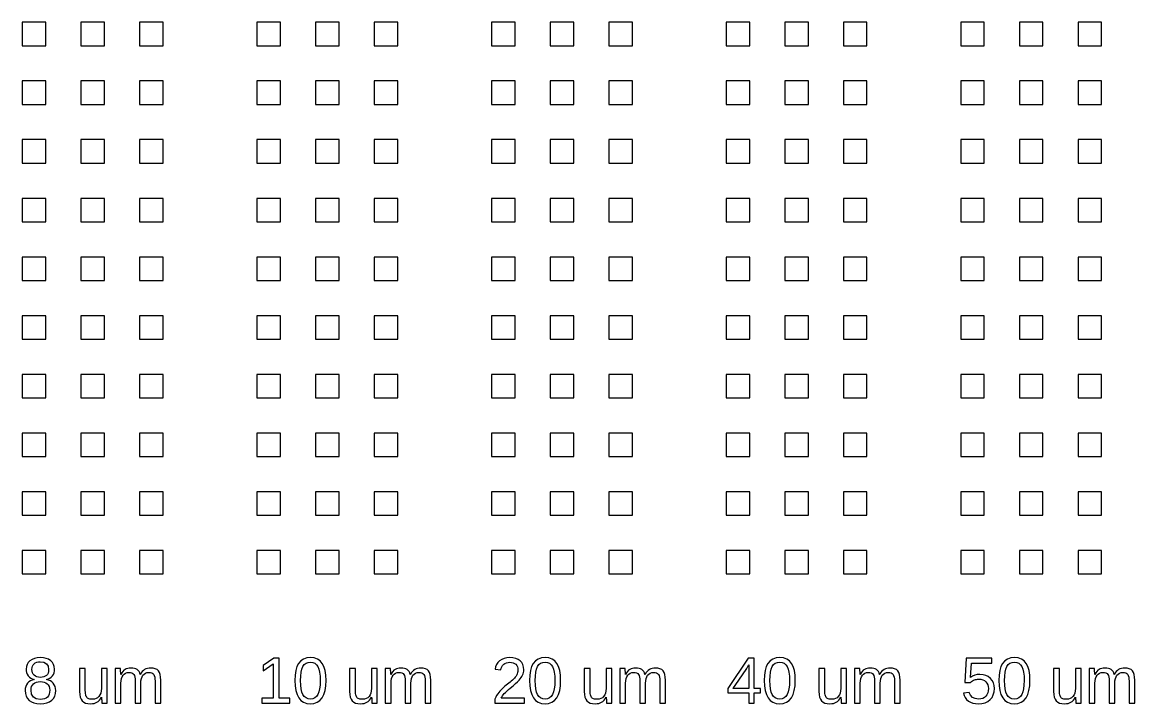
# Model space of a CAD drawing. Extents: x -5117 to 5117, y -2981 to 8396.
# Drawn here: x -2285 to -28, y -126 to 1256 of the extents above; entities that cross this region are included whole.
import ezdxf

# ---------------------------------------------------------------- set-up
doc = ezdxf.new("R2010")
doc.units = 0
doc.layers.get('0').update_dxf_attribs({"linetype": 'CONTINUOUS'})

msp = doc.modelspace()

# ---------------------------------------------------------------- linework, layer by layer
at = {"color": 7}
for points in [[(-2237.334379, 1256.021273), (-2284.937238, 1256.021273), (-2284.937238, 1208.418414), (-2237.334379, 1208.418414)], [(-2118.327232, 1256.021273), (-2165.930091, 1256.021273), (-2165.930091, 1208.418414), (-2118.327232, 1208.418414)], [(-1999.320084, 1256.021273), (-2046.922943, 1256.021273), (-2046.922943, 1208.418414), (-1999.320084, 1208.418414)], [(-1761.305788, 1256.021273), (-1808.908647, 1256.021273), (-1808.908647, 1208.418414), (-1761.305788, 1208.418414)], [(-1642.29864, 1256.021273), (-1689.901499, 1256.021273), (-1689.901499, 1208.418414), (-1642.29864, 1208.418414)], [(-1523.291492, 1256.021273), (-1570.894351, 1256.021273), (-1570.894351, 1208.418414), (-1523.291492, 1208.418414)], [(-1285.277197, 1256.021273), (-1332.880056, 1256.021273), (-1332.880056, 1208.418414), (-1285.277197, 1208.418414)], [(-1166.270049, 1256.021273), (-1213.872908, 1256.021273), (-1213.872908, 1208.418414), (-1166.270049, 1208.418414)], [(-1047.262901, 1256.021273), (-1094.86576, 1256.021273), (-1094.86576, 1208.418414), (-1047.262901, 1208.418414)], [(-809.248605, 1256.021273), (-856.851464, 1256.021273), (-856.851464, 1208.418414), (-809.248605, 1208.418414)], [(-690.241457, 1256.021273), (-737.844317, 1256.021273), (-737.844317, 1208.418414), (-690.241457, 1208.418414)], [(-571.23431, 1256.021273), (-618.837169, 1256.021273), (-618.837169, 1208.418414), (-571.23431, 1208.418414)], [(-333.220014, 1256.021273), (-380.822873, 1256.021273), (-380.822873, 1208.418414), (-333.220014, 1208.418414)], [(-214.212866, 1256.021273), (-261.815725, 1256.021273), (-261.815725, 1208.418414), (-214.212866, 1208.418414)], [(-95.205718, 1256.021273), (-142.808577, 1256.021273), (-142.808577, 1208.418414), (-95.205718, 1208.418414)], [(-2237.334379, 1137.014125), (-2284.937238, 1137.014125), (-2284.937238, 1089.411266), (-2237.334379, 1089.411266)], [(-2118.327232, 1137.014125), (-2165.930091, 1137.014125), (-2165.930091, 1089.411266), (-2118.327232, 1089.411266)], [(-1999.320084, 1137.014125), (-2046.922943, 1137.014125), (-2046.922943, 1089.411266), (-1999.320084, 1089.411266)], [(-1761.305788, 1137.014125), (-1808.908647, 1137.014125), (-1808.908647, 1089.411266), (-1761.305788, 1089.411266)], [(-1642.29864, 1137.014125), (-1689.901499, 1137.014125), (-1689.901499, 1089.411266), (-1642.29864, 1089.411266)], [(-1523.291492, 1137.014125), (-1570.894351, 1137.014125), (-1570.894351, 1089.411266), (-1523.291492, 1089.411266)], [(-1285.277197, 1137.014125), (-1332.880056, 1137.014125), (-1332.880056, 1089.411266), (-1285.277197, 1089.411266)], [(-1166.270049, 1137.014125), (-1213.872908, 1137.014125), (-1213.872908, 1089.411266), (-1166.270049, 1089.411266)], [(-1047.262901, 1137.014125), (-1094.86576, 1137.014125), (-1094.86576, 1089.411266), (-1047.262901, 1089.411266)], [(-809.248605, 1137.014125), (-856.851464, 1137.014125), (-856.851464, 1089.411266), (-809.248605, 1089.411266)], [(-690.241457, 1137.014125), (-737.844317, 1137.014125), (-737.844317, 1089.411266), (-690.241457, 1089.411266)], [(-571.23431, 1137.014125), (-618.837169, 1137.014125), (-618.837169, 1089.411266), (-571.23431, 1089.411266)], [(-333.220014, 1137.014125), (-380.822873, 1137.014125), (-380.822873, 1089.411266), (-333.220014, 1089.411266)], [(-214.212866, 1137.014125), (-261.815725, 1137.014125), (-261.815725, 1089.411266), (-214.212866, 1089.411266)], [(-95.205718, 1137.014125), (-142.808577, 1137.014125), (-142.808577, 1089.411266), (-95.205718, 1089.411266)], [(-2237.334379, 1018.006977), (-2284.937238, 1018.006977), (-2284.937238, 970.404118), (-2237.334379, 970.404118)], [(-2118.327232, 1018.006977), (-2165.930091, 1018.006977), (-2165.930091, 970.404118), (-2118.327232, 970.404118)], [(-1999.320084, 1018.006977), (-2046.922943, 1018.006977), (-2046.922943, 970.404118), (-1999.320084, 970.404118)], [(-1761.305788, 1018.006977), (-1808.908647, 1018.006977), (-1808.908647, 970.404118), (-1761.305788, 970.404118)], [(-1642.29864, 1018.006977), (-1689.901499, 1018.006977), (-1689.901499, 970.404118), (-1642.29864, 970.404118)], [(-1523.291492, 1018.006977), (-1570.894351, 1018.006977), (-1570.894351, 970.404118), (-1523.291492, 970.404118)], [(-1285.277197, 1018.006977), (-1332.880056, 1018.006977), (-1332.880056, 970.404118), (-1285.277197, 970.404118)], [(-1166.270049, 1018.006977), (-1213.872908, 1018.006977), (-1213.872908, 970.404118), (-1166.270049, 970.404118)], [(-1047.262901, 1018.006977), (-1094.86576, 1018.006977), (-1094.86576, 970.404118), (-1047.262901, 970.404118)], [(-809.248605, 1018.006977), (-856.851464, 1018.006977), (-856.851464, 970.404118), (-809.248605, 970.404118)], [(-690.241457, 1018.006977), (-737.844317, 1018.006977), (-737.844317, 970.404118), (-690.241457, 970.404118)], [(-571.23431, 1018.006977), (-618.837169, 1018.006977), (-618.837169, 970.404118), (-571.23431, 970.404118)], [(-333.220014, 1018.006977), (-380.822873, 1018.006977), (-380.822873, 970.404118), (-333.220014, 970.404118)], [(-214.212866, 1018.006977), (-261.815725, 1018.006977), (-261.815725, 970.404118), (-214.212866, 970.404118)], [(-95.205718, 1018.006977), (-142.808577, 1018.006977), (-142.808577, 970.404118), (-95.205718, 970.404118)], [(-2237.334379, 898.999829), (-2284.937238, 898.999829), (-2284.937238, 851.39697), (-2237.334379, 851.39697)], [(-2118.327232, 898.999829), (-2165.930091, 898.999829), (-2165.930091, 851.39697), (-2118.327232, 851.39697)], [(-1999.320084, 898.999829), (-2046.922943, 898.999829), (-2046.922943, 851.39697), (-1999.320084, 851.39697)], [(-1761.305788, 898.999829), (-1808.908647, 898.999829), (-1808.908647, 851.39697), (-1761.305788, 851.39697)], [(-1642.29864, 898.999829), (-1689.901499, 898.999829), (-1689.901499, 851.39697), (-1642.29864, 851.39697)], [(-1523.291492, 898.999829), (-1570.894351, 898.999829), (-1570.894351, 851.39697), (-1523.291492, 851.39697)], [(-1285.277197, 898.999829), (-1332.880056, 898.999829), (-1332.880056, 851.39697), (-1285.277197, 851.39697)], [(-1166.270049, 898.999829), (-1213.872908, 898.999829), (-1213.872908, 851.39697), (-1166.270049, 851.39697)], [(-1047.262901, 898.999829), (-1094.86576, 898.999829), (-1094.86576, 851.39697), (-1047.262901, 851.39697)], [(-809.248605, 898.999829), (-856.851464, 898.999829), (-856.851464, 851.39697), (-809.248605, 851.39697)], [(-690.241457, 898.999829), (-737.844317, 898.999829), (-737.844317, 851.39697), (-690.241457, 851.39697)], [(-571.23431, 898.999829), (-618.837169, 898.999829), (-618.837169, 851.39697), (-571.23431, 851.39697)], [(-333.220014, 898.999829), (-380.822873, 898.999829), (-380.822873, 851.39697), (-333.220014, 851.39697)], [(-214.212866, 898.999829), (-261.815725, 898.999829), (-261.815725, 851.39697), (-214.212866, 851.39697)], [(-95.205718, 898.999829), (-142.808577, 898.999829), (-142.808577, 851.39697), (-95.205718, 851.39697)], [(-2237.334379, 779.992681), (-2284.937238, 779.992681), (-2284.937238, 732.389822), (-2237.334379, 732.389822)], [(-2118.327232, 779.992681), (-2165.930091, 779.992681), (-2165.930091, 732.389822), (-2118.327232, 732.389822)], [(-1999.320084, 779.992681), (-2046.922943, 779.992681), (-2046.922943, 732.389822), (-1999.320084, 732.389822)], [(-1761.305788, 779.992681), (-1808.908647, 779.992681), (-1808.908647, 732.389822), (-1761.305788, 732.389822)], [(-1642.29864, 779.992681), (-1689.901499, 779.992681), (-1689.901499, 732.389822), (-1642.29864, 732.389822)], [(-1523.291492, 779.992681), (-1570.894351, 779.992681), (-1570.894351, 732.389822), (-1523.291492, 732.389822)], [(-1285.277197, 779.992681), (-1332.880056, 779.992681), (-1332.880056, 732.389822), (-1285.277197, 732.389822)], [(-1166.270049, 779.992681), (-1213.872908, 779.992681), (-1213.872908, 732.389822), (-1166.270049, 732.389822)], [(-1047.262901, 779.992681), (-1094.86576, 779.992681), (-1094.86576, 732.389822), (-1047.262901, 732.389822)], [(-809.248605, 779.992681), (-856.851464, 779.992681), (-856.851464, 732.389822), (-809.248605, 732.389822)], [(-690.241457, 779.992681), (-737.844317, 779.992681), (-737.844317, 732.389822), (-690.241457, 732.389822)], [(-571.23431, 779.992681), (-618.837169, 779.992681), (-618.837169, 732.389822), (-571.23431, 732.389822)], [(-333.220014, 779.992681), (-380.822873, 779.992681), (-380.822873, 732.389822), (-333.220014, 732.389822)], [(-214.212866, 779.992681), (-261.815725, 779.992681), (-261.815725, 732.389822), (-214.212866, 732.389822)], [(-95.205718, 779.992681), (-142.808577, 779.992681), (-142.808577, 732.389822), (-95.205718, 732.389822)], [(-2237.334379, 660.985534), (-2284.937238, 660.985534), (-2284.937238, 613.382674), (-2237.334379, 613.382674)], [(-2118.327232, 660.985534), (-2165.930091, 660.985534), (-2165.930091, 613.382674), (-2118.327232, 613.382674)], [(-1999.320084, 660.985534), (-2046.922943, 660.985534), (-2046.922943, 613.382674), (-1999.320084, 613.382674)], [(-1761.305788, 660.985534), (-1808.908647, 660.985534), (-1808.908647, 613.382674), (-1761.305788, 613.382674)], [(-1642.29864, 660.985534), (-1689.901499, 660.985534), (-1689.901499, 613.382674), (-1642.29864, 613.382674)], [(-1523.291492, 660.985534), (-1570.894351, 660.985534), (-1570.894351, 613.382674), (-1523.291492, 613.382674)], [(-1285.277197, 660.985534), (-1332.880056, 660.985534), (-1332.880056, 613.382674), (-1285.277197, 613.382674)], [(-1166.270049, 660.985534), (-1213.872908, 660.985534), (-1213.872908, 613.382674), (-1166.270049, 613.382674)], [(-1047.262901, 660.985534), (-1094.86576, 660.985534), (-1094.86576, 613.382674), (-1047.262901, 613.382674)], [(-809.248605, 660.985534), (-856.851464, 660.985534), (-856.851464, 613.382674), (-809.248605, 613.382674)], [(-690.241457, 660.985534), (-737.844317, 660.985534), (-737.844317, 613.382674), (-690.241457, 613.382674)], [(-571.23431, 660.985534), (-618.837169, 660.985534), (-618.837169, 613.382674), (-571.23431, 613.382674)], [(-333.220014, 660.985534), (-380.822873, 660.985534), (-380.822873, 613.382674), (-333.220014, 613.382674)], [(-214.212866, 660.985534), (-261.815725, 660.985534), (-261.815725, 613.382674), (-214.212866, 613.382674)], [(-95.205718, 660.985534), (-142.808577, 660.985534), (-142.808577, 613.382674), (-95.205718, 613.382674)], [(-2237.334379, 541.978386), (-2284.937238, 541.978386), (-2284.937238, 494.375527), (-2237.334379, 494.375527)], [(-2118.327232, 541.978386), (-2165.930091, 541.978386), (-2165.930091, 494.375527), (-2118.327232, 494.375527)], [(-1999.320084, 541.978386), (-2046.922943, 541.978386), (-2046.922943, 494.375527), (-1999.320084, 494.375527)], [(-1761.305788, 541.978386), (-1808.908647, 541.978386), (-1808.908647, 494.375527), (-1761.305788, 494.375527)], [(-1642.29864, 541.978386), (-1689.901499, 541.978386), (-1689.901499, 494.375527), (-1642.29864, 494.375527)], [(-1523.291492, 541.978386), (-1570.894351, 541.978386), (-1570.894351, 494.375527), (-1523.291492, 494.375527)], [(-1285.277197, 541.978386), (-1332.880056, 541.978386), (-1332.880056, 494.375527), (-1285.277197, 494.375527)], [(-1166.270049, 541.978386), (-1213.872908, 541.978386), (-1213.872908, 494.375527), (-1166.270049, 494.375527)], [(-1047.262901, 541.978386), (-1094.86576, 541.978386), (-1094.86576, 494.375527), (-1047.262901, 494.375527)], [(-809.248605, 541.978386), (-856.851464, 541.978386), (-856.851464, 494.375527), (-809.248605, 494.375527)], [(-690.241457, 541.978386), (-737.844317, 541.978386), (-737.844317, 494.375527), (-690.241457, 494.375527)], [(-571.23431, 541.978386), (-618.837169, 541.978386), (-618.837169, 494.375527), (-571.23431, 494.375527)], [(-333.220014, 541.978386), (-380.822873, 541.978386), (-380.822873, 494.375527), (-333.220014, 494.375527)], [(-214.212866, 541.978386), (-261.815725, 541.978386), (-261.815725, 494.375527), (-214.212866, 494.375527)], [(-95.205718, 541.978386), (-142.808577, 541.978386), (-142.808577, 494.375527), (-95.205718, 494.375527)], [(-2237.334379, 422.971238), (-2284.937238, 422.971238), (-2284.937238, 375.368379), (-2237.334379, 375.368379)], [(-2118.327232, 422.971238), (-2165.930091, 422.971238), (-2165.930091, 375.368379), (-2118.327232, 375.368379)], [(-1999.320084, 422.971238), (-2046.922943, 422.971238), (-2046.922943, 375.368379), (-1999.320084, 375.368379)], [(-1761.305788, 422.971238), (-1808.908647, 422.971238), (-1808.908647, 375.368379), (-1761.305788, 375.368379)], [(-1642.29864, 422.971238), (-1689.901499, 422.971238), (-1689.901499, 375.368379), (-1642.29864, 375.368379)], [(-1523.291492, 422.971238), (-1570.894351, 422.971238), (-1570.894351, 375.368379), (-1523.291492, 375.368379)], [(-1285.277197, 422.971238), (-1332.880056, 422.971238), (-1332.880056, 375.368379), (-1285.277197, 375.368379)], [(-1166.270049, 422.971238), (-1213.872908, 422.971238), (-1213.872908, 375.368379), (-1166.270049, 375.368379)], [(-1047.262901, 422.971238), (-1094.86576, 422.971238), (-1094.86576, 375.368379), (-1047.262901, 375.368379)], [(-809.248605, 422.971238), (-856.851464, 422.971238), (-856.851464, 375.368379), (-809.248605, 375.368379)], [(-690.241457, 422.971238), (-737.844317, 422.971238), (-737.844317, 375.368379), (-690.241457, 375.368379)], [(-571.23431, 422.971238), (-618.837169, 422.971238), (-618.837169, 375.368379), (-571.23431, 375.368379)], [(-333.220014, 422.971238), (-380.822873, 422.971238), (-380.822873, 375.368379), (-333.220014, 375.368379)], [(-214.212866, 422.971238), (-261.815725, 422.971238), (-261.815725, 375.368379), (-214.212866, 375.368379)], [(-95.205718, 422.971238), (-142.808577, 422.971238), (-142.808577, 375.368379), (-95.205718, 375.368379)], [(-2237.334379, 303.96409), (-2284.937238, 303.96409), (-2284.937238, 256.361231), (-2237.334379, 256.361231)], [(-2118.327232, 303.96409), (-2165.930091, 303.96409), (-2165.930091, 256.361231), (-2118.327232, 256.361231)], [(-1999.320084, 303.96409), (-2046.922943, 303.96409), (-2046.922943, 256.361231), (-1999.320084, 256.361231)], [(-1761.305788, 303.96409), (-1808.908647, 303.96409), (-1808.908647, 256.361231), (-1761.305788, 256.361231)], [(-1642.29864, 303.96409), (-1689.901499, 303.96409), (-1689.901499, 256.361231), (-1642.29864, 256.361231)], [(-1523.291492, 303.96409), (-1570.894351, 303.96409), (-1570.894351, 256.361231), (-1523.291492, 256.361231)], [(-1285.277197, 303.96409), (-1332.880056, 303.96409), (-1332.880056, 256.361231), (-1285.277197, 256.361231)], [(-1166.270049, 303.96409), (-1213.872908, 303.96409), (-1213.872908, 256.361231), (-1166.270049, 256.361231)], [(-1047.262901, 303.96409), (-1094.86576, 303.96409), (-1094.86576, 256.361231), (-1047.262901, 256.361231)], [(-809.248605, 303.96409), (-856.851464, 303.96409), (-856.851464, 256.361231), (-809.248605, 256.361231)], [(-690.241457, 303.96409), (-737.844317, 303.96409), (-737.844317, 256.361231), (-690.241457, 256.361231)], [(-571.23431, 303.96409), (-618.837169, 303.96409), (-618.837169, 256.361231), (-571.23431, 256.361231)], [(-333.220014, 303.96409), (-380.822873, 303.96409), (-380.822873, 256.361231), (-333.220014, 256.361231)], [(-214.212866, 303.96409), (-261.815725, 303.96409), (-261.815725, 256.361231), (-214.212866, 256.361231)], [(-95.205718, 303.96409), (-142.808577, 303.96409), (-142.808577, 256.361231), (-95.205718, 256.361231)], [(-2237.334379, 184.956942), (-2284.937238, 184.956942), (-2284.937238, 137.354083), (-2237.334379, 137.354083)], [(-2118.327232, 184.956942), (-2165.930091, 184.956942), (-2165.930091, 137.354083), (-2118.327232, 137.354083)], [(-1999.320084, 184.956942), (-2046.922943, 184.956942), (-2046.922943, 137.354083), (-1999.320084, 137.354083)], [(-1761.305788, 184.956942), (-1808.908647, 184.956942), (-1808.908647, 137.354083), (-1761.305788, 137.354083)], [(-1642.29864, 184.956942), (-1689.901499, 184.956942), (-1689.901499, 137.354083), (-1642.29864, 137.354083)], [(-1523.291492, 184.956942), (-1570.894351, 184.956942), (-1570.894351, 137.354083), (-1523.291492, 137.354083)], [(-1285.277197, 184.956942), (-1332.880056, 184.956942), (-1332.880056, 137.354083), (-1285.277197, 137.354083)], [(-1166.270049, 184.956942), (-1213.872908, 184.956942), (-1213.872908, 137.354083), (-1166.270049, 137.354083)], [(-1047.262901, 184.956942), (-1094.86576, 184.956942), (-1094.86576, 137.354083), (-1047.262901, 137.354083)], [(-809.248605, 184.956942), (-856.851464, 184.956942), (-856.851464, 137.354083), (-809.248605, 137.354083)], [(-690.241457, 184.956942), (-737.844317, 184.956942), (-737.844317, 137.354083), (-690.241457, 137.354083)], [(-571.23431, 184.956942), (-618.837169, 184.956942), (-618.837169, 137.354083), (-571.23431, 137.354083)], [(-333.220014, 184.956942), (-380.822873, 184.956942), (-380.822873, 137.354083), (-333.220014, 137.354083)], [(-214.212866, 184.956942), (-261.815725, 184.956942), (-261.815725, 137.354083), (-214.212866, 137.354083)], [(-95.205718, 184.956942), (-142.808577, 184.956942), (-142.808577, 137.354083), (-95.205718, 137.354083)], [(-2241.078344, -125.318494), (-2234.897113, -123.985614), (-2229.584634, -121.795882), (-2225.145667, -118.725498), (-2221.644477, -114.845865), (-2219.140567, -110.299792), (-2217.641077, -105.039676), (-2217.141247, -99.089318), (-2217.443525, -94.781259), (-2218.350359, -90.854024), (-2219.86413, -87.307611), (-2221.982457, -84.14202), (-2224.645837, -81.428657), (-2227.794766, -79.31033), (-2231.426865, -77.739436), (-2235.542132, -76.739776), (-2235.542132, -76.47796), (-2231.995719, -75.4783), (-2228.842029, -73.931207), (-2226.085824, -71.836681), (-2223.727102, -69.194723), (-2221.832508, -66.171941), (-2220.480587, -62.887344), (-2219.671338, -59.340931), (-2219.400002, -55.556504), (-2219.885551, -50.462998), (-2221.344579, -45.893123), (-2223.777085, -41.894483), (-2227.18069, -38.467077), (-2231.424484, -35.68231), (-2236.372802, -33.706791), (-2242.030401, -32.51672), (-2248.392524, -32.135897), (-2254.611837, -32.540521), (-2260.167091, -33.754394), (-2265.055904, -35.753714), (-2269.280658, -38.586084), (-2272.684263, -42.061093), (-2275.114389, -46.035932), (-2276.573416, -50.486799), (-2277.058965, -55.437496), (-2276.792389, -59.221924), (-2275.985521, -62.744535), (-2274.6455, -66.029133), (-2272.765187, -69.051914), (-2270.423127, -71.717674), (-2267.688342, -73.859803), (-2264.563215, -75.502101), (-2261.047744, -76.620769), (-2261.047744, -76.882584), (-2264.839311, -77.81084), (-2268.278618, -79.357933), (-2271.360903, -81.500062), (-2274.090927, -84.237226), (-2276.321121, -87.450419), (-2277.915817, -91.020634), (-2278.872634, -94.947869), (-2279.191573, -99.208325), (-2278.675082, -105.206286), (-2277.13275, -110.490203), (-2274.559815, -115.036276), (-2270.958659, -118.844505), (-2266.443528, -121.867286), (-2261.135809, -124.033216), (-2255.030742, -125.318494), (-2248.133088, -125.746919)], [(-2252.069844, -71.97949), (-2255.421086, -71.194043), (-2258.31772, -69.908766), (-2260.757366, -68.123658), (-2262.692422, -65.838721), (-2264.072905, -63.101557), (-2264.903575, -59.888364), (-2265.179672, -56.222944), (-2264.910716, -52.605126), (-2264.106227, -49.487139), (-2262.763827, -46.821379), (-2260.885894, -44.655449), (-2258.49385, -42.965547), (-2255.613877, -41.751674), (-2252.248355, -41.01383), (-2248.392524, -40.775816), (-2240.990279, -41.751674), (-2235.703981, -44.631647), (-2232.531251, -49.463338), (-2231.474467, -56.222944), (-2231.743424, -60.150179), (-2232.547912, -63.506181), (-2233.890313, -66.267147), (-2235.768245, -68.456878), (-2238.160289, -70.099177), (-2241.037882, -71.289248), (-2244.405784, -71.97949), (-2248.261616, -72.217504)], [(-1741.821938, -114.584049), (-1763.969168, -114.584049), (-1763.969168, -33.492578), (-1774.686952, -33.492578), (-1796.189163, -48.273266), (-1796.189163, -59.245725), (-1775.65567, -44.584044), (-1775.65567, -114.584049), (-1798.835882, -114.584049), (-1798.835882, -124.461642), (-1741.821938, -124.461642)], [(-1693.114692, -125.009075), (-1686.704967, -122.747939), (-1681.24968, -118.987313), (-1676.75359, -113.750999), (-1673.235738, -107.062797), (-1670.722307, -99.041715), (-1669.215677, -89.663952), (-1668.713467, -78.929507), (-1669.191875, -68.052254), (-1670.627102, -58.603087), (-1673.016765, -50.558203), (-1676.365626, -43.941406), (-1680.716528, -38.776496), (-1686.124212, -35.087274), (-1692.58154, -32.873741), (-1700.093271, -32.135897), (-1707.804935, -32.84994), (-1714.405071, -35.039671), (-1719.893681, -38.705091), (-1724.275524, -43.822399), (-1727.622005, -50.391593), (-1730.014049, -58.436476), (-1731.449275, -67.957048), (-1731.925303, -78.929507), (-1731.434994, -89.711555), (-1729.956925, -99.11312), (-1727.495857, -107.158003), (-1724.04941, -113.798602), (-1719.622344, -119.034916), (-1714.21942, -122.771741), (-1707.838257, -125.009075), (-1700.481235, -125.746919)], [(-1705.167736, -115.702716), (-1709.287764, -114.012815), (-1712.708029, -111.204246), (-1715.428533, -107.27701), (-1717.506397, -102.159703), (-1718.989226, -95.709515), (-1719.8794, -87.974051), (-1720.174538, -78.929507), (-1719.88178, -69.670751), (-1719.003507, -61.792478), (-1717.542099, -55.342291), (-1715.492796, -50.272586), (-1712.777053, -46.464357), (-1709.304425, -43.727193), (-1705.074911, -42.108696), (-1700.093271, -41.561263), (-1695.23302, -42.108696), (-1691.110612, -43.774796), (-1687.726049, -46.535762), (-1685.08171, -50.391593), (-1683.08953, -55.508901), (-1681.668585, -61.959088), (-1680.814113, -69.765957), (-1680.530876, -78.929507), (-1680.828394, -87.807441), (-1681.723328, -95.471501), (-1683.218058, -101.897887), (-1685.307823, -107.086599), (-1688.040228, -111.10904), (-1691.458113, -113.965212), (-1695.561479, -115.678915), (-1700.352707, -116.250149)], [(-1265.986138, -114.584049), (-1313.443808, -114.584049), (-1312.322761, -112.299112), (-1310.894675, -109.966572), (-1309.159551, -107.61023), (-1307.117388, -105.182484), (-1304.732485, -102.683334), (-1301.966759, -100.017574), (-1298.82497, -97.209005), (-1295.299979, -94.233827), (-1289.097326, -89.116519), (-1283.984779, -84.713255), (-1279.962337, -81.000232), (-1277.027621, -78.025053), (-1274.785526, -75.430697), (-1272.83857, -72.81254), (-1271.18675, -70.194383), (-1269.827689, -67.576225), (-1268.768525, -64.958068), (-1268.01164, -62.339911), (-1267.559412, -59.697952), (-1267.407083, -57.055994), (-1267.868831, -51.415055), (-1269.256454, -46.464357), (-1271.565193, -42.203902), (-1274.799807, -38.609886), (-1278.893653, -35.777516), (-1283.782467, -33.754394), (-1289.468628, -32.540521), (-1295.947378, -32.135897), (-1301.926297, -32.540521), (-1307.333981, -33.754394), (-1312.175192, -35.753714), (-1316.447549, -38.586084), (-1320.017763, -42.084894), (-1322.750167, -46.154939), (-1324.649521, -50.772416), (-1325.713445, -55.961128), (-1313.831772, -57.055994), (-1313.165332, -53.604786), (-1311.999062, -50.582005), (-1310.340102, -47.940046), (-1308.183692, -45.726513), (-1305.613138, -43.965207), (-1302.718884, -42.703732), (-1299.496171, -41.942086), (-1295.947378, -41.68027), (-1292.253396, -41.942086), (-1288.99022, -42.727533), (-1286.153089, -44.01281), (-1283.744385, -45.821719), (-1281.821229, -48.082855), (-1280.450267, -50.796218), (-1279.626737, -53.914205), (-1279.353021, -57.436816), (-1279.51249, -60.150179), (-1279.990899, -62.696932), (-1280.788247, -65.124678), (-1281.902154, -67.385814), (-1283.277877, -69.551744), (-1284.848771, -71.670071), (-1286.619597, -73.740796), (-1288.585595, -75.787719), (-1290.713443, -77.787039), (-1292.967439, -79.786359), (-1295.347582, -81.785679), (-1297.851492, -83.784999), (-1300.424426, -85.831922), (-1303.009262, -87.950249), (-1305.605998, -90.163782), (-1308.214634, -92.472521), (-1310.79947, -94.876465), (-1313.324801, -97.423218), (-1315.788249, -100.11278), (-1318.189813, -102.921348), (-1320.472371, -105.920328), (-1322.574037, -109.157323), (-1324.492432, -112.584729), (-1326.229936, -116.250149), (-1326.229936, -124.461642), (-1265.986138, -124.461642)], [(-1217.086101, -125.009075), (-1210.676376, -122.747939), (-1205.221088, -118.987313), (-1200.724998, -113.750999), (-1197.207147, -107.062797), (-1194.693716, -99.041715), (-1193.187086, -89.663952), (-1192.684875, -78.929507), (-1193.163284, -68.052254), (-1194.59851, -58.603087), (-1196.988174, -50.558203), (-1200.337035, -43.941406), (-1204.687936, -38.776496), (-1210.095621, -35.087274), (-1216.552949, -32.873741), (-1224.06468, -32.135897), (-1231.776343, -32.84994), (-1238.37648, -35.039671), (-1243.865089, -38.705091), (-1248.246933, -43.822399), (-1251.593414, -50.391593), (-1253.985457, -58.436476), (-1255.420683, -67.957048), (-1255.896712, -78.929507), (-1255.406403, -89.711555), (-1253.928334, -99.11312), (-1251.467266, -107.158003), (-1248.020819, -113.798602), (-1243.593753, -119.034916), (-1238.190829, -122.771741), (-1231.809665, -125.009075), (-1224.452643, -125.746919)], [(-1229.139145, -115.702716), (-1233.259172, -114.012815), (-1236.679438, -111.204246), (-1239.399941, -107.27701), (-1241.477806, -102.159703), (-1242.960635, -95.709515), (-1243.850808, -87.974051), (-1244.145946, -78.929507), (-1243.853189, -69.670751), (-1242.974916, -61.792478), (-1241.513508, -55.342291), (-1239.464205, -50.272586), (-1236.748462, -46.464357), (-1233.275833, -43.727193), (-1229.046319, -42.108696), (-1224.06468, -41.561263), (-1219.204428, -42.108696), (-1215.082021, -43.774796), (-1211.697457, -46.535762), (-1209.053118, -50.391593), (-1207.060939, -55.508901), (-1205.639993, -61.959088), (-1204.785522, -69.765957), (-1204.502285, -78.929507), (-1204.799803, -87.807441), (-1205.694737, -95.471501), (-1207.189467, -101.897887), (-1209.279232, -107.086599), (-1212.011636, -111.10904), (-1215.429521, -113.965212), (-1219.532888, -115.678915), (-1224.324116, -116.250149)], [(-799.966048, -103.873406), (-787.1823, -103.873406), (-787.1823, -94.686054), (-799.966048, -94.686054), (-799.966048, -33.492578), (-812.169041, -33.492578), (-853.816782, -94.828862), (-853.816782, -103.873406), (-810.943267, -103.873406), (-810.943267, -124.461642), (-799.966048, -124.461642)], [(-741.05751, -125.009075), (-734.647785, -122.747939), (-729.192497, -118.987313), (-724.696407, -113.750999), (-721.178556, -107.062797), (-718.665125, -99.041715), (-717.158494, -89.663952), (-716.656284, -78.929507), (-717.134693, -68.052254), (-718.569919, -58.603087), (-720.959582, -50.558203), (-724.308444, -43.941406), (-728.659345, -38.776496), (-734.06703, -35.087274), (-740.524358, -32.873741), (-748.036089, -32.135897), (-755.747752, -32.84994), (-762.347888, -35.039671), (-767.836498, -38.705091), (-772.218341, -43.822399), (-775.564822, -50.391593), (-777.956866, -58.436476), (-779.392092, -67.957048), (-779.868121, -78.929507), (-779.377811, -89.711555), (-777.899742, -99.11312), (-775.438675, -107.158003), (-771.992228, -113.798602), (-767.565162, -119.034916), (-762.162237, -122.771741), (-755.781074, -125.009075), (-748.424052, -125.746919)], [(-753.110554, -115.702716), (-757.230581, -114.012815), (-760.650846, -111.204246), (-763.37135, -107.27701), (-765.449215, -102.159703), (-766.932044, -95.709515), (-767.822217, -87.974051), (-768.117355, -78.929507), (-767.824597, -69.670751), (-766.946325, -61.792478), (-765.484917, -55.342291), (-763.435614, -50.272586), (-760.719871, -46.464357), (-757.247242, -43.727193), (-753.017728, -42.108696), (-748.036089, -41.561263), (-743.175837, -42.108696), (-739.053429, -43.774796), (-735.668866, -46.535762), (-733.024527, -50.391593), (-731.032347, -55.508901), (-729.611402, -61.959088), (-728.756931, -69.765957), (-728.473694, -78.929507), (-728.771212, -87.807441), (-729.666145, -95.471501), (-731.160875, -101.897887), (-733.250641, -107.086599), (-735.983045, -111.10904), (-739.40093, -113.965212), (-743.504297, -115.678915), (-748.295524, -116.250149)], [(-337.942218, -125.247089), (-331.596756, -123.676195), (-326.079585, -121.105641), (-321.388323, -117.487823), (-317.644358, -112.965552), (-314.971458, -107.681634), (-313.367242, -101.636071), (-312.831709, -94.828862), (-313.329159, -88.807101), (-314.826269, -83.356573), (-317.318279, -78.524883), (-320.805188, -74.288229), (-325.134668, -70.837021), (-330.144869, -68.385474), (-335.835791, -66.909785), (-342.209814, -66.409955), (-347.598458, -66.766977), (-352.525353, -67.861843), (-356.992882, -69.694553), (-361.001043, -72.217504), (-359.256398, -43.370172), (-318.127527, -43.370172), (-318.127527, -33.492578), (-369.845654, -33.492578), (-372.880336, -82.428317), (-361.517534, -82.428317), (-359.482511, -80.786019), (-357.449869, -79.381735), (-355.414847, -78.263067), (-353.382205, -77.382414), (-351.30672, -76.739776), (-349.152691, -76.287549), (-346.915357, -76.001932), (-344.599477, -75.906726), (-340.31284, -76.239946), (-336.48795, -77.239606), (-333.129569, -78.881904), (-330.232935, -81.190643), (-327.902775, -84.046815), (-326.239055, -87.307611), (-325.239395, -90.996832), (-324.906175, -95.090678), (-325.237014, -99.755758), (-326.229534, -103.897207), (-327.883733, -107.515024), (-330.201993, -110.60921), (-333.103387, -113.084559), (-336.511752, -114.845865), (-340.431847, -115.916929), (-344.858913, -116.250149), (-351.754187, -115.417099), (-357.207095, -112.894147), (-361.215255, -108.681294), (-363.776289, -102.754738), (-375.529435, -104.11142), (-374.137052, -109.085919), (-372.025865, -113.393977), (-369.195875, -117.107), (-365.649462, -120.201186), (-361.436609, -122.628932), (-356.609679, -124.366436), (-351.168672, -125.413699), (-345.115968, -125.746919)], [(-265.028918, -125.009075), (-258.619193, -122.747939), (-253.163906, -118.987313), (-248.667816, -113.750999), (-245.149964, -107.062797), (-242.636533, -99.041715), (-241.129903, -89.663952), (-240.627693, -78.929507), (-241.106101, -68.052254), (-242.541328, -58.603087), (-244.930991, -50.558203), (-248.279852, -43.941406), (-252.630754, -38.776496), (-258.038438, -35.087274), (-264.495766, -32.873741), (-272.007497, -32.135897), (-279.719161, -32.84994), (-286.319297, -35.039671), (-291.807907, -38.705091), (-296.18975, -43.822399), (-299.536231, -50.391593), (-301.928274, -58.436476), (-303.363501, -67.957048), (-303.839529, -78.929507), (-303.34922, -89.711555), (-301.871151, -99.11312), (-299.410083, -107.158003), (-295.963636, -113.798602), (-291.53657, -119.034916), (-286.133646, -122.771741), (-279.752483, -125.009075), (-272.395461, -125.746919)], [(-277.081962, -115.702716), (-281.20199, -114.012815), (-284.622255, -111.204246), (-287.342758, -107.27701), (-289.420623, -102.159703), (-290.903452, -95.709515), (-291.793626, -87.974051), (-292.088764, -78.929507), (-291.796006, -69.670751), (-290.917733, -61.792478), (-289.456325, -55.342291), (-287.407022, -50.272586), (-284.691279, -46.464357), (-281.218651, -43.727193), (-276.989137, -42.108696), (-272.007497, -41.561263), (-267.147245, -42.108696), (-263.024838, -43.774796), (-259.640275, -46.535762), (-256.995936, -50.391593), (-255.003756, -55.508901), (-253.582811, -61.959088), (-252.728339, -69.765957), (-252.445102, -78.929507), (-252.74262, -87.807441), (-253.637554, -95.471501), (-255.132284, -101.897887), (-257.222049, -107.086599), (-259.954453, -111.10904), (-263.372339, -113.965212), (-267.475705, -115.678915), (-272.266933, -116.250149)], [(-2142.761779, -125.556508), (-2139.334373, -125.009075), (-2136.223526, -124.057018), (-2133.433999, -122.747939), (-2130.882486, -120.986633), (-2128.485682, -118.701696), (-2126.248347, -115.869326), (-2124.168102, -112.513324), (-2123.975311, -112.513324), (-2123.911047, -114.869666), (-2123.853923, -116.797582), (-2123.79918, -118.344675), (-2123.749197, -119.463342), (-2123.701594, -120.343995), (-2123.661132, -121.200846), (-2123.620669, -121.986293), (-2123.587347, -122.724138), (-2123.554025, -123.366776), (-2123.523084, -123.866606), (-2123.489762, -124.223628), (-2123.45882, -124.461642), (-2112.4816, -124.461642), (-2112.650591, -122.509925), (-2112.771978, -119.368136), (-2112.845762, -115.060077), (-2112.869564, -109.538146), (-2112.869564, -54.604446), (-2124.491802, -54.604446), (-2124.491802, -95.090678), (-2124.79408, -99.898567), (-2125.700914, -104.159023), (-2127.214685, -107.872046), (-2129.333013, -111.037636), (-2131.977351, -113.536786), (-2135.064397, -115.345695), (-2138.596529, -116.416759), (-2142.571368, -116.77378), (-2145.27045, -116.678575), (-2147.622031, -116.369156), (-2149.628492, -115.845525), (-2151.287451, -115.10768), (-2152.670314, -114.131822), (-2153.853245, -112.894147), (-2154.833864, -111.370856), (-2155.614551, -109.60955), (-2156.207207, -107.515024), (-2156.630872, -105.015874), (-2156.885547, -102.159703), (-2156.968852, -98.898907), (-2156.968852, -54.604446), (-2168.655354, -54.604446), (-2168.655354, -101.160043), (-2168.324514, -107.27701), (-2167.324854, -112.465722), (-2165.658754, -116.726178), (-2163.328594, -120.034576), (-2160.279631, -122.533726), (-2156.461882, -124.318834), (-2151.870586, -125.389898), (-2146.508124, -125.746919)], [(-2084.700572, -83.97541), (-2084.429236, -79.096117), (-2083.619987, -74.81186), (-2082.268066, -71.098837), (-2080.373472, -67.957048), (-2078.01713, -65.4817), (-2075.272826, -63.696592), (-2072.142938, -62.625528), (-2068.622706, -62.292308), (-2065.285746, -62.530322), (-2062.505739, -63.244365), (-2060.282685, -64.458238), (-2058.614205, -66.14814), (-2057.400332, -68.48068), (-2056.53158, -71.598667), (-2056.012709, -75.502101), (-2055.838958, -80.167182), (-2055.838958, -124.461642), (-2044.345248, -124.461642), (-2044.345248, -83.97541), (-2044.081052, -79.072316), (-2043.288465, -74.764257), (-2041.965105, -71.051234), (-2040.115734, -67.933247), (-2037.790334, -65.457898), (-2035.038889, -63.696592), (-2031.866158, -62.625528), (-2028.267382, -62.292308), (-2024.930422, -62.530322), (-2022.150415, -63.244365), (-2019.924981, -64.458238), (-2018.258881, -66.14814), (-2017.045008, -68.48068), (-2016.176256, -71.598667), (-2015.657385, -75.502101), (-2015.483635, -80.167182), (-2015.483635, -124.461642), (-2003.989924, -124.461642), (-2003.989924, -77.906046), (-2004.289822, -71.81288), (-2005.191896, -66.64797), (-2006.696147, -62.387514), (-2008.800193, -59.055314), (-2011.565919, -56.532362), (-2015.055209, -54.747255), (-2019.265682, -53.676191), (-2024.199718, -53.295368), (-2027.712809, -53.509581), (-2030.954564, -54.080815), (-2033.927362, -55.056673), (-2036.628825, -56.413355), (-2039.101793, -58.198462), (-2041.38197, -60.483399), (-2043.476496, -63.268167), (-2045.37823, -66.552764), (-2045.571022, -66.552764), (-2046.651607, -63.31577), (-2048.082072, -60.578605), (-2049.8648, -58.293668), (-2051.997408, -56.460958), (-2054.513219, -55.080475), (-2057.445555, -54.104616), (-2060.792036, -53.509581), (-2064.555042, -53.295368), (-2067.908663, -53.485779), (-2070.995709, -54.033212), (-2073.816178, -54.937666), (-2076.372452, -56.222944), (-2078.724033, -57.936646), (-2080.939946, -60.245385), (-2083.017811, -63.101557), (-2084.960007, -66.552764), (-2085.152799, -66.552764), (-2085.214683, -64.196422), (-2085.274186, -62.268507), (-2085.32893, -60.721414), (-2085.378913, -59.602747), (-2085.424135, -58.698292), (-2085.466978, -57.865242), (-2085.50506, -57.079795), (-2085.540762, -56.341951), (-2085.571704, -55.699312), (-2085.605026, -55.199482), (-2085.635968, -54.818659), (-2085.66929, -54.604446), (-2096.646509, -54.604446), (-2096.477519, -56.556164), (-2096.356132, -59.674151), (-2096.282347, -64.006011), (-2096.258546, -69.504141), (-2096.258546, -124.461642), (-2084.700572, -124.461642)], [(-1594.917134, -125.556508), (-1591.489728, -125.009075), (-1588.378882, -124.057018), (-1585.589354, -122.747939), (-1583.035461, -120.986633), (-1580.641037, -118.701696), (-1578.403702, -115.869326), (-1576.323458, -112.513324), (-1576.128286, -112.513324), (-1576.066402, -114.869666), (-1576.009279, -116.797582), (-1575.954535, -118.344675), (-1575.904552, -119.463342), (-1575.85695, -120.343995), (-1575.814107, -121.200846), (-1575.776025, -121.986293), (-1575.742703, -122.724138), (-1575.709381, -123.366776), (-1575.678439, -123.866606), (-1575.645117, -124.223628), (-1575.611795, -124.461642), (-1564.636956, -124.461642), (-1564.805946, -122.509925), (-1564.927333, -119.368136), (-1564.998737, -115.060077), (-1565.022539, -109.538146), (-1565.022539, -54.604446), (-1576.644777, -54.604446), (-1576.644777, -95.090678), (-1576.949435, -99.898567), (-1577.85627, -104.159023), (-1579.370041, -107.872046), (-1581.488368, -111.037636), (-1584.132707, -113.536786), (-1587.219752, -115.345695), (-1590.749504, -116.416759), (-1594.724343, -116.77378), (-1597.425805, -116.678575), (-1599.777386, -116.369156), (-1601.783847, -115.845525), (-1603.442806, -115.10768), (-1604.825669, -114.131822), (-1606.008601, -112.894147), (-1606.989219, -111.370856), (-1607.767526, -109.60955), (-1608.362562, -107.515024), (-1608.786227, -105.015874), (-1609.038522, -102.159703), (-1609.124208, -98.898907), (-1609.124208, -54.604446), (-1620.81071, -54.604446), (-1620.81071, -101.160043), (-1620.47749, -107.27701), (-1619.48021, -112.465722), (-1617.81411, -116.726178), (-1615.48395, -120.034576), (-1612.434986, -122.533726), (-1608.614857, -124.318834), (-1604.025941, -125.389898), (-1598.663479, -125.746919)], [(-1536.855927, -83.97541), (-1536.584591, -79.096117), (-1535.772962, -74.81186), (-1534.421041, -71.098837), (-1532.528827, -67.957048), (-1530.172486, -65.4817), (-1527.428181, -63.696592), (-1524.295913, -62.625528), (-1520.778061, -62.292308), (-1517.441101, -62.530322), (-1514.661094, -63.244365), (-1512.43566, -64.458238), (-1510.76956, -66.14814), (-1509.555687, -68.48068), (-1508.686935, -71.598667), (-1508.165684, -75.502101), (-1507.994314, -80.167182), (-1507.994314, -124.461642), (-1496.500603, -124.461642), (-1496.500603, -83.97541), (-1496.236407, -79.072316), (-1495.44382, -74.764257), (-1494.12046, -71.051234), (-1492.271089, -67.933247), (-1489.943309, -65.457898), (-1487.194244, -63.696592), (-1484.019134, -62.625528), (-1480.422738, -62.292308), (-1477.085777, -62.530322), (-1474.30339, -63.244365), (-1472.080336, -64.458238), (-1470.414236, -66.14814), (-1469.200363, -68.48068), (-1468.331611, -71.598667), (-1467.81036, -75.502101), (-1467.63661, -80.167182), (-1467.63661, -124.461642), (-1456.145279, -124.461642), (-1456.145279, -77.906046), (-1456.445177, -71.81288), (-1457.347252, -66.64797), (-1458.851502, -62.387514), (-1460.955548, -59.055314), (-1463.721274, -56.532362), (-1467.210564, -54.747255), (-1471.421037, -53.676191), (-1476.355073, -53.295368), (-1479.868164, -53.509581), (-1483.109919, -54.080815), (-1486.082717, -55.056673), (-1488.78418, -56.413355), (-1491.254768, -58.198462), (-1493.537325, -60.483399), (-1495.629471, -63.268167), (-1497.533585, -66.552764), (-1497.726377, -66.552764), (-1498.806962, -63.31577), (-1500.237428, -60.578605), (-1502.017775, -58.293668), (-1504.150383, -56.460958), (-1506.668574, -55.080475), (-1509.59853, -54.104616), (-1512.947391, -53.509581), (-1516.710397, -53.295368), (-1520.064018, -53.485779), (-1523.151064, -54.033212), (-1525.971533, -54.937666), (-1528.525427, -56.222944), (-1530.879388, -57.936646), (-1533.095301, -60.245385), (-1535.173166, -63.101557), (-1537.112982, -66.552764), (-1537.308154, -66.552764), (-1537.370038, -64.196422), (-1537.429541, -62.268507), (-1537.481905, -60.721414), (-1537.534268, -59.602747), (-1537.57949, -58.698292), (-1537.622333, -57.865242), (-1537.660415, -57.079795), (-1537.696118, -56.341951), (-1537.727059, -55.699312), (-1537.760381, -55.199482), (-1537.791323, -54.818659), (-1537.824645, -54.604446), (-1548.801865, -54.604446), (-1548.630494, -56.556164), (-1548.509107, -59.674151), (-1548.437703, -64.006011), (-1548.413901, -69.504141), (-1548.413901, -124.461642), (-1536.855927, -124.461642)], [(-1118.888543, -125.556508), (-1115.461137, -125.009075), (-1112.35029, -124.057018), (-1109.560763, -122.747939), (-1107.006869, -120.986633), (-1104.612446, -118.701696), (-1102.375111, -115.869326), (-1100.294866, -112.513324), (-1100.099694, -112.513324), (-1100.037811, -114.869666), (-1099.980687, -116.797582), (-1099.925944, -118.344675), (-1099.875961, -119.463342), (-1099.828358, -120.343995), (-1099.785516, -121.200846), (-1099.747433, -121.986293), (-1099.714111, -122.724138), (-1099.680789, -123.366776), (-1099.649847, -123.866606), (-1099.616525, -124.223628), (-1099.583203, -124.461642), (-1088.608364, -124.461642), (-1088.777354, -122.509925), (-1088.898742, -119.368136), (-1088.970146, -115.060077), (-1088.993947, -109.538146), (-1088.993947, -54.604446), (-1100.616185, -54.604446), (-1100.616185, -95.090678), (-1100.920844, -99.898567), (-1101.827678, -104.159023), (-1103.341449, -107.872046), (-1105.459776, -111.037636), (-1108.104115, -113.536786), (-1111.191161, -115.345695), (-1114.720913, -116.416759), (-1118.695751, -116.77378), (-1121.397214, -116.678575), (-1123.748795, -116.369156), (-1125.755255, -115.845525), (-1127.414215, -115.10768), (-1128.797078, -114.131822), (-1129.980009, -112.894147), (-1130.960628, -111.370856), (-1131.738935, -109.60955), (-1132.333971, -107.515024), (-1132.757636, -105.015874), (-1133.009931, -102.159703), (-1133.095616, -98.898907), (-1133.095616, -54.604446), (-1144.782118, -54.604446), (-1144.782118, -101.160043), (-1144.448898, -107.27701), (-1143.451618, -112.465722), (-1141.785518, -116.726178), (-1139.455358, -120.034576), (-1136.406395, -122.533726), (-1132.586266, -124.318834), (-1127.99735, -125.389898), (-1122.634888, -125.746919)], [(-1060.827336, -83.97541), (-1060.555999, -79.096117), (-1059.744371, -74.81186), (-1058.392449, -71.098837), (-1056.500236, -67.957048), (-1054.143894, -65.4817), (-1051.399589, -63.696592), (-1048.267321, -62.625528), (-1044.74947, -62.292308), (-1041.41251, -62.530322), (-1038.632503, -63.244365), (-1036.407069, -64.458238), (-1034.740969, -66.14814), (-1033.527096, -68.48068), (-1032.658344, -71.598667), (-1032.137092, -75.502101), (-1031.965722, -80.167182), (-1031.965722, -124.461642), (-1020.472012, -124.461642), (-1020.472012, -83.97541), (-1020.207816, -79.072316), (-1019.415228, -74.764257), (-1018.091869, -71.051234), (-1016.242498, -67.933247), (-1013.914718, -65.457898), (-1011.165653, -63.696592), (-1007.990542, -62.625528), (-1004.394146, -62.292308), (-1001.057186, -62.530322), (-998.274799, -63.244365), (-996.051745, -64.458238), (-994.385645, -66.14814), (-993.171772, -68.48068), (-992.30302, -71.598667), (-991.781769, -75.502101), (-991.608018, -80.167182), (-991.608018, -124.461642), (-980.116688, -124.461642), (-980.116688, -77.906046), (-980.416586, -71.81288), (-981.31866, -66.64797), (-982.822911, -62.387514), (-984.926957, -59.055314), (-987.692683, -56.532362), (-991.181973, -54.747255), (-995.392446, -53.676191), (-1000.326482, -53.295368), (-1003.839573, -53.509581), (-1007.081328, -54.080815), (-1010.054126, -55.056673), (-1012.755588, -56.413355), (-1015.226177, -58.198462), (-1017.508734, -60.483399), (-1019.60088, -63.268167), (-1021.504994, -66.552764), (-1021.697785, -66.552764), (-1022.77837, -63.31577), (-1024.208836, -60.578605), (-1025.989183, -58.293668), (-1028.121791, -56.460958), (-1030.639983, -55.080475), (-1033.569939, -54.104616), (-1036.9188, -53.509581), (-1040.681806, -53.295368), (-1044.035427, -53.485779), (-1047.122473, -54.033212), (-1049.942942, -54.937666), (-1052.496835, -56.222944), (-1054.850797, -57.936646), (-1057.06671, -60.245385), (-1059.144575, -63.101557), (-1061.084391, -66.552764), (-1061.279563, -66.552764), (-1061.341447, -64.196422), (-1061.40095, -62.268507), (-1061.453313, -60.721414), (-1061.505676, -59.602747), (-1061.550899, -58.698292), (-1061.593742, -57.865242), (-1061.631824, -57.079795), (-1061.667526, -56.341951), (-1061.698468, -55.699312), (-1061.73179, -55.199482), (-1061.762732, -54.818659), (-1061.796054, -54.604446), (-1072.773273, -54.604446), (-1072.601903, -56.556164), (-1072.480516, -59.674151), (-1072.409111, -64.006011), (-1072.38531, -69.504141), (-1072.38531, -124.461642), (-1060.827336, -124.461642)], [(-843.098998, -94.686054), (-842.066016, -93.400777), (-838.579107, -88.616689), (-815.270367, -54.271226), (-814.796719, -53.557183), (-814.220724, -52.605126), (-813.537623, -51.415055), (-812.752176, -50.01077), (-812.009571, -48.654089), (-811.459758, -47.630627), (-811.105117, -46.940386), (-810.943267, -46.583365), (-810.943267, -94.686054)], [(-642.859952, -125.556508), (-639.432546, -125.009075), (-636.321699, -124.057018), (-633.532171, -122.747939), (-630.978278, -120.986633), (-628.583854, -118.701696), (-626.34652, -115.869326), (-624.266275, -112.513324), (-624.071103, -112.513324), (-624.009219, -114.869666), (-623.952096, -116.797582), (-623.897353, -118.344675), (-623.84737, -119.463342), (-623.799767, -120.343995), (-623.756924, -121.200846), (-623.718842, -121.986293), (-623.68552, -122.724138), (-623.652198, -123.366776), (-623.621256, -123.866606), (-623.587934, -124.223628), (-623.554612, -124.461642), (-612.579773, -124.461642), (-612.748763, -122.509925), (-612.87015, -119.368136), (-612.941555, -115.060077), (-612.965356, -109.538146), (-612.965356, -54.604446), (-624.587594, -54.604446), (-624.587594, -95.090678), (-624.892252, -99.898567), (-625.799087, -104.159023), (-627.312858, -107.872046), (-629.431185, -111.037636), (-632.075524, -113.536786), (-635.162569, -115.345695), (-638.692321, -116.416759), (-642.66716, -116.77378), (-645.368622, -116.678575), (-647.720204, -116.369156), (-649.726664, -115.845525), (-651.385624, -115.10768), (-652.768487, -114.131822), (-653.951418, -112.894147), (-654.932037, -111.370856), (-655.710343, -109.60955), (-656.305379, -107.515024), (-656.729045, -105.015874), (-656.98134, -102.159703), (-657.067025, -98.898907), (-657.067025, -54.604446), (-668.753527, -54.604446), (-668.753527, -101.160043), (-668.420307, -107.27701), (-667.423027, -112.465722), (-665.756927, -116.726178), (-663.426767, -120.034576), (-660.377804, -122.533726), (-656.557674, -124.318834), (-651.968759, -125.389898), (-646.606297, -125.746919)], [(-584.798744, -83.97541), (-584.527408, -79.096117), (-583.715779, -74.81186), (-582.363858, -71.098837), (-580.471644, -67.957048), (-578.115303, -65.4817), (-575.370998, -63.696592), (-572.23873, -62.625528), (-568.720879, -62.292308), (-565.383918, -62.530322), (-562.603911, -63.244365), (-560.378478, -64.458238), (-558.712378, -66.14814), (-557.498505, -68.48068), (-556.629752, -71.598667), (-556.108501, -75.502101), (-555.937131, -80.167182), (-555.937131, -124.461642), (-544.443421, -124.461642), (-544.443421, -83.97541), (-544.179225, -79.072316), (-543.386637, -74.764257), (-542.063278, -71.051234), (-540.213906, -67.933247), (-537.886127, -65.457898), (-535.137062, -63.696592), (-531.961951, -62.625528), (-528.365555, -62.292308), (-525.028594, -62.530322), (-522.246207, -63.244365), (-520.023154, -64.458238), (-518.357054, -66.14814), (-517.143181, -68.48068), (-516.274429, -71.598667), (-515.753177, -75.502101), (-515.579427, -80.167182), (-515.579427, -124.461642), (-504.088097, -124.461642), (-504.088097, -77.906046), (-504.387995, -71.81288), (-505.290069, -66.64797), (-506.794319, -62.387514), (-508.898366, -59.055314), (-511.664092, -56.532362), (-515.153381, -54.747255), (-519.363854, -53.676191), (-524.297891, -53.295368), (-527.810982, -53.509581), (-531.052736, -54.080815), (-534.025535, -55.056673), (-536.726997, -56.413355), (-539.197585, -58.198462), (-541.480143, -60.483399), (-543.572288, -63.268167), (-545.476403, -66.552764), (-545.669194, -66.552764), (-546.749779, -63.31577), (-548.180245, -60.578605), (-549.960592, -58.293668), (-552.0932, -56.460958), (-554.611391, -55.080475), (-557.541347, -54.104616), (-560.890208, -53.509581), (-564.653214, -53.295368), (-568.006836, -53.485779), (-571.093881, -54.033212), (-573.914351, -54.937666), (-576.468244, -56.222944), (-578.822205, -57.936646), (-581.038118, -60.245385), (-583.115983, -63.101557), (-585.0558, -66.552764), (-585.250971, -66.552764), (-585.312855, -64.196422), (-585.372359, -62.268507), (-585.424722, -60.721414), (-585.477085, -59.602747), (-585.522308, -58.698292), (-585.56515, -57.865242), (-585.603233, -57.079795), (-585.638935, -56.341951), (-585.669877, -55.699312), (-585.703199, -55.199482), (-585.734141, -54.818659), (-585.767463, -54.604446), (-596.744682, -54.604446), (-596.573312, -56.556164), (-596.451924, -59.674151), (-596.38052, -64.006011), (-596.356719, -69.504141), (-596.356719, -124.461642), (-584.798744, -124.461642)], [(-166.831122, -125.556508), (-163.403002, -125.009075), (-160.293584, -124.057018), (-157.503104, -122.747939), (-154.950401, -120.986633), (-152.555501, -118.701696), (-150.31769, -115.869326), (-148.237445, -112.513324), (-148.043702, -112.513324), (-147.981104, -114.869666), (-147.922553, -116.797582), (-147.868047, -118.344675), (-147.817826, -119.463342), (-147.771413, -120.343995), (-147.729047, -121.200846), (-147.690727, -121.986293), (-147.656453, -122.724138), (-147.624083, -123.366776), (-147.591713, -123.866606), (-147.559343, -124.223628), (-147.527211, -124.461642), (-136.550468, -124.461642), (-136.719934, -122.509925), (-136.841083, -119.368136), (-136.913677, -115.060077), (-136.937955, -109.538146), (-136.937955, -54.604446), (-148.560193, -54.604446), (-148.560193, -95.090678), (-148.862709, -99.898567), (-149.770734, -104.159023), (-151.284028, -107.872046), (-153.402832, -111.037636), (-156.04598, -113.536786), (-159.133264, -115.345695), (-162.664444, -116.416759), (-166.639521, -116.77378), (-169.339317, -116.678575), (-171.692088, -116.369156), (-173.697597, -115.845525), (-175.356318, -115.10768), (-176.740371, -114.131822), (-177.922826, -112.894147), (-178.903445, -111.370856), (-179.682466, -109.60955), (-180.275598, -107.515024), (-180.699501, -105.015874), (-180.9537, -102.159703), (-181.038434, -98.898907), (-181.038434, -54.604446), (-192.725412, -54.604446), (-192.725412, -101.160043), (-192.39243, -107.27701), (-191.393722, -112.465722), (-189.728812, -116.726178), (-187.398414, -120.034576), (-184.34945, -122.533726), (-180.529797, -124.318834), (-175.939453, -125.389898), (-170.578181, -125.746919)], [(-108.769677, -83.97541), (-108.499293, -79.096117), (-107.68814, -74.81186), (-106.336219, -71.098837), (-104.443529, -67.957048), (-102.08695, -65.4817), (-99.342645, -63.696592), (-96.211091, -62.625528), (-92.692049, -62.292308), (-89.354613, -62.530322), (-86.57413, -63.244365), (-84.3506, -64.458238), (-82.683786, -66.14814), (-81.469199, -68.48068), (-80.601637, -71.598667), (-80.080862, -75.502101), (-79.907349, -80.167182), (-79.907349, -124.461642), (-68.414115, -124.461642), (-68.414115, -83.97541), (-68.149919, -79.072316), (-67.356856, -74.764257), (-66.035162, -71.051234), (-64.184839, -67.933247), (-61.858487, -65.457898), (-59.108232, -63.696592), (-55.934312, -62.625528), (-52.336487, -62.292308), (-48.999051, -62.530322), (-46.218568, -63.244365), (-43.995038, -64.458238), (-42.328224, -66.14814), (-41.113637, -68.48068), (-40.246075, -71.598667), (-39.7253, -75.502101), (-39.551788, -80.167182), (-39.551788, -124.461642), (-28.058553, -124.461642), (-28.058553, -77.906046), (-28.359403, -71.81288), (-29.261239, -66.64797), (-30.764538, -62.387514), (-32.86906, -59.055314), (-35.6355, -56.532362), (-39.124076, -54.747255), (-43.335263, -53.676191), (-48.268585, -53.295368), (-51.781676, -53.509581), (-55.024145, -54.080815), (-57.996467, -55.056673), (-60.698168, -56.413355), (-63.169946, -58.198462), (-65.452027, -60.483399), (-67.544411, -63.268167), (-69.447097, -66.552764), (-69.640841, -66.552764), (-70.720474, -63.31577), (-72.151178, -60.578605), (-73.932715, -58.293668), (-76.065561, -56.460958), (-78.581848, -55.080475), (-81.51347, -54.104616), (-84.861141, -53.509581), (-88.624147, -53.295368), (-91.977768, -53.485779), (-95.065052, -54.033212), (-97.885759, -54.937666), (-100.440367, -56.222944), (-102.793138, -57.936646), (-105.008575, -60.245385), (-107.086916, -63.101557), (-109.027922, -66.552764), (-109.221666, -66.552764), (-109.284264, -64.196422), (-109.342815, -62.268507), (-109.397083, -60.721414), (-109.447542, -59.602747), (-109.493954, -58.698292), (-109.536559, -57.865242), (-109.574879, -57.079795), (-109.609153, -56.341951), (-109.641523, -55.699312), (-109.673655, -55.199482), (-109.706025, -54.818659), (-109.738157, -54.604446), (-120.7149, -54.604446), (-120.545434, -56.556164), (-120.424285, -59.674151), (-120.351691, -64.006011), (-120.327413, -69.504141), (-120.327413, -124.461642), (-108.769677, -124.461642)], [(-2256.394564, -115.869326), (-2262.387764, -112.346714), (-2265.98178, -106.467761), (-2267.181372, -98.256268), (-2266.869573, -94.424238), (-2265.938937, -91.044435), (-2264.384704, -88.093058), (-2262.209253, -85.570106), (-2259.48161, -83.546985), (-2256.268417, -82.095097), (-2252.572055, -81.238246), (-2248.392524, -80.952629), (-2244.093985, -81.214445), (-2240.304798, -82.023693), (-2237.022581, -83.356573), (-2234.249714, -85.236886), (-2232.048082, -87.640831), (-2230.472427, -90.568406), (-2229.529891, -94.019614), (-2229.213332, -97.994452), (-2229.503709, -102.61193), (-2230.377221, -106.586769), (-2231.829109, -109.871366), (-2233.864131, -112.489523), (-2236.489429, -114.465042), (-2239.724043, -115.893127), (-2243.560833, -116.749979), (-2248.00456, -117.035596)]]:
    msp.add_lwpolyline(points, close=True, dxfattribs=at)

doc.saveas('drawing.dxf')
